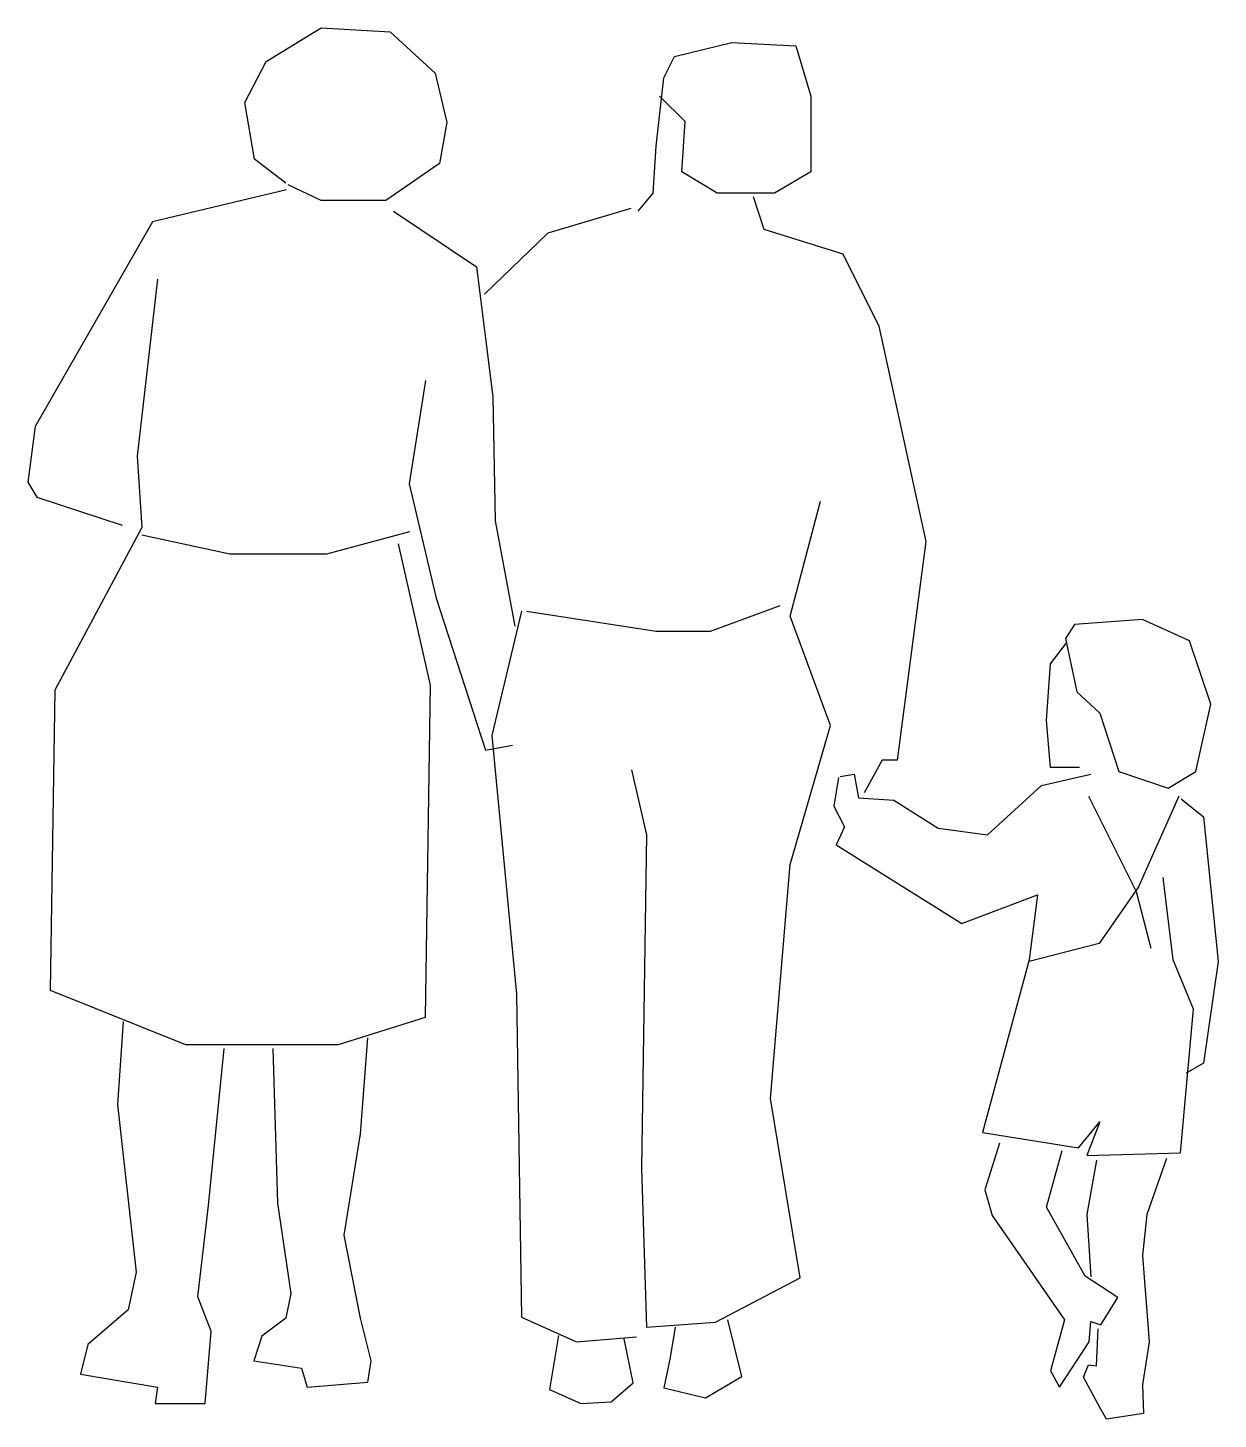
# Model space of a CAD drawing. Extents: x 62489 to 63749, y 18369 to 19842.
import ezdxf

# ---------------------------------------------------------------- set-up
doc = ezdxf.new("R2010")
doc.units = 0
doc.header["$LTSCALE"] = 1270
doc.header["$MEASUREMENT"] = 0
doc.layers.get('0').update_dxf_attribs({"linetype": 'CONTINUOUS'})

msp = doc.modelspace()

# ---------------------------------------------------------------- linework, layer by layer
at = {"linetype": 'CONTINUOUS'}
for p, q in [((62740.9, 19806.7), (62799.2, 19842.4)), ((62799.2, 19842.4), (62872.3, 19838)), ((62872.3, 19838), (62920.1, 19794.5)), ((63173.3, 19811.9), (63234.2, 19826.7)), ((63234.2, 19826.7), (63302, 19823.2)), ((63162, 19789.3), (63173.3, 19811.9)), ((63302, 19823.2), (63317.7, 19770.2)), ((62718.3, 19763.2), (62740.9, 19806.7)), ((62920.1, 19794.5), (62932.3, 19742.3)), ((63154.1, 19717.1), (63162, 19789.3)), ((63184.6, 19743.2), (63157.6, 19770.2)), ((63317.7, 19770.2), (63317.7, 19690.1)), ((62728.7, 19703.2), (62718.3, 19763.2)), ((62932.3, 19742.3), (62924.5, 19698.8)), ((63181.1, 19690.1), (63184.6, 19743.2)), ((63150.7, 19667.5), (63154.1, 19717.1)), ((62761.8, 19678), (62728.7, 19703.2)), ((62924.5, 19698.8), (62867.9, 19659.7)), ((63218.5, 19667.5), (63181.1, 19690.1)), ((63317.7, 19690.1), (63279.4, 19667.5)), ((62762.6, 19671), (62620.8, 19637.1)), ((62799.2, 19659.7), (62764.4, 19676.2)), ((63135, 19648.4), (63150.7, 19667.5)), ((63279.4, 19667.5), (63218.5, 19667.5)), ((63256.8, 19664), (63268.1, 19629.2)), ((62867.9, 19659.7), (62799.2, 19659.7)), ((63127.2, 19651), (63039.3, 19624.9)), ((62620.8, 19637.1), (62496.4, 19420.4)), ((62875.7, 19648.4), (62963.6, 19589.2)), ((63039.3, 19624.9), (62972.3, 19560.5)), ((63268.1, 19629.2), (63351.6, 19603.1)), ((63351.6, 19603.1), (63389.9, 19526.6)), ((62626.1, 19576.2), (62604.3, 19389.1)), ((62963.6, 19589.2), (62981, 19451.8)), ((63389.9, 19526.6), (63439.5, 19298.6)), ((62909.7, 19469.2), (62892.3, 19359.5)), ((62981, 19451.8), (62983.6, 19320.4)), ((62496.4, 19420.4), (62488.6, 19361.3)), ((62604.3, 19389.1), (62609.5, 19313.4)), ((62488.6, 19361.3), (62498.2, 19345.6)), ((62892.3, 19359.5), (62921, 19238.6)), ((62498.2, 19345.6), (62588.6, 19316)), ((63296, 19219.5), (63328.1, 19341.3)), ((62609.5, 19313.4), (62517.3, 19141.2)), ((62983.6, 19320.4), (63004.5, 19209)), ((62609.5, 19305.6), (62702.6, 19285.6)), ((62805.3, 19285.6), (62893.1, 19309.1)), ((62914.9, 19146.4), (62881, 19296)), ((63439.5, 19298.6), (63409.1, 19067.2)), ((62702.6, 19285.6), (62805.3, 19285.6)), ((62921, 19238.6), (62973.2, 19077.7)), ((63011.5, 19224.7), (62980.1, 19093.3)), ((63016.7, 19224.7), (63154.1, 19203.8)), ((63211.6, 19203.8), (63285.5, 19230.8)), ((63338.6, 19103.8), (63296, 19219.5)), ((63597, 19210.8), (63587.4, 19196)), ((63669.2, 19216), (63597, 19210.8)), ((63718.8, 19193.4), (63669.2, 19216)), ((63154.1, 19203.8), (63211.6, 19203.8)), ((63587.4, 19196), (63599.6, 19139.4)), ((63741.4, 19126.4), (63718.8, 19193.4)), ((63571.7, 19169), (63589.1, 19191.6)), ((63567.4, 19109), (63571.7, 19169)), ((62517.3, 19141.2), (62512.1, 18823.6)), ((62909.7, 18794.9), (62914.9, 19146.4)), ((63599.6, 19139.4), (63623.9, 19116.8)), ((63725.7, 19055), (63741.4, 19126.4)), ((63296, 18956.7), (63338.6, 19103.8)), ((63571.7, 19059.4), (63567.4, 19109)), ((63623.9, 19116.8), (63644, 19055)), ((62980.1, 19093.3), (63006.2, 18819.3)), ((62973.2, 19077.7), (63001.9, 19082.9)), ((63393.4, 19067.2), (63374.3, 19032.4)), ((63409.1, 19067.2), (63393.4, 19067.2)), ((63128, 19056.8), (63143.7, 18988)), ((63347.3, 19048.9), (63342.1, 19018.5)), ((63349, 19049.8), (63363.8, 19052.4)), ((63363.8, 19052.4), (63368.2, 19027.2)), ((63562.2, 19040.2), (63614.4, 19052.4)), ((63602.2, 19059.4), (63571.7, 19059.4)), ((63644, 19055), (63696.2, 19037.6)), ((63696.2, 19037.6), (63725.7, 19055)), ((63504.8, 18988), (63562.2, 19040.2)), ((63342.1, 19018.5), (63353.4, 18996.7)), ((63368.2, 19027.2), (63405.6, 19024.6)), ((63405.6, 19024.6), (63452.6, 18995)), ((63611.8, 19028.9), (63662.2, 18928)), ((63707.5, 19028.9), (63664.8, 18933.2)), ((63710.1, 19026.3), (63733.6, 19007.2)), ((63733.6, 19007.2), (63749.2, 18854.1)), ((63143.7, 18988), (63138.5, 18634.8)), ((63353.4, 18996.7), (63344.7, 18977.6)), ((63452.6, 18995), (63504.8, 18988)), ((63344.7, 18977.6), (63477.8, 18894.1)), ((63275.1, 18708.8), (63296, 18956.7)), ((63701.4, 18855.8), (63690.9, 18942.8)), ((63664.8, 18933.2), (63623.1, 18873.2)), ((63662.2, 18928), (63677.9, 18868)), ((63477.8, 18894.1), (63557.8, 18924.5)), ((63557.8, 18924.5), (63549.1, 18855.8)), ((63623.1, 18873.2), (63549.1, 18854.1)), ((63549.1, 18855.8), (63499.5, 18673.1)), ((63723.1, 18803.6), (63701.4, 18855.8)), ((63749.2, 18854.1), (63733.6, 18746.2)), ((62512.1, 18823.6), (62655.6, 18766.2)), ((63006.2, 18819.3), (63011.5, 18477.4)), ((62817.5, 18766.2), (62909.7, 18794.9)), ((63709.2, 18651.4), (63723.1, 18803.6)), ((62589.5, 18790.6), (62583.4, 18702.7)), ((62655.6, 18766.2), (62817.5, 18766.2)), ((62840.9, 18671.4), (62848.8, 18773.2)), ((62680, 18595.7), (62696.5, 18761.8)), ((62747.9, 18761.8), (62753.1, 18598.3)), ((63733.6, 18746.2), (63715.3, 18735.7)), ((63306.4, 18519.1), (63275.1, 18708.8)), ((62583.4, 18702.7), (62603.4, 18525.2)), ((63601.3, 18656.6), (63623.9, 18684.4)), ((63623.9, 18684.4), (63610, 18648.7)), ((62823.5, 18564.4), (62840.9, 18671.4)), ((63499.5, 18673.1), (63601.3, 18656.6)), ((63517.8, 18661.8), (63502.1, 18612.2)), ((63567.4, 18593.9), (63583.9, 18654)), ((63610, 18648.7), (63709.2, 18651.4)), ((63138.5, 18634.8), (63143.7, 18466.9)), ((63620.5, 18643.5), (63610, 18586.1)), ((63694.4, 18645.3), (63673.5, 18586.1)), ((63502.1, 18612.2), (63510, 18585.2)), ((62668.7, 18499.1), (62680, 18595.7)), ((62753.1, 18598.3), (62767, 18502.6)), ((63608.3, 18520.9), (63567.4, 18593.9)), ((63510, 18585.2), (63586.5, 18474.7)), ((63610, 18586.1), (63614.4, 18520)), ((63673.5, 18586.1), (63669.2, 18542.6)), ((62840.9, 18476.5), (62823.5, 18564.4)), ((63669.2, 18542.6), (63676.1, 18451.3)), ((62603.4, 18525.2), (62594.7, 18485.2)), ((63216.8, 18472.1), (63306.4, 18519.1)), ((63643.1, 18498.2), (63608.3, 18520.9)), ((62767, 18502.6), (62761.8, 18476.5)), ((62594.7, 18485.2), (62552.1, 18448.6)), ((62682.6, 18462.6), (62668.7, 18499.1)), ((63624.8, 18469.5), (63643.1, 18498.2)), ((62761.8, 18476.5), (62736.5, 18457.3)), ((62852.3, 18431.2), (62840.9, 18476.5)), ((63011.5, 18477.4), (63069.8, 18451.3)), ((63143.7, 18466.9), (63216.8, 18472.1)), ((63244.6, 18414.7), (63229.8, 18474.7)), ((63586.5, 18474.7), (63571.7, 18420.8)), ((63612.6, 18451.3), (63614.4, 18473)), ((63614.4, 18473), (63624.8, 18469.5)), ((62676.5, 18386), (62682.6, 18462.6)), ((62736.5, 18457.3), (62727.8, 18431.2)), ((63050.6, 18458.2), (63041, 18400.8)), ((63069.8, 18451.3), (63133.3, 18456.5)), ((63174.2, 18466.9), (63168.9, 18434.7)), ((63620.5, 18426), (63622.2, 18465.2)), ((62552.1, 18448.6), (62544.3, 18417.3)), ((63129.8, 18407.8), (63120.2, 18454.7)), ((63581.3, 18403.4), (63612.6, 18451.3)), ((63676.1, 18451.3), (63669.2, 18406)), ((62727.8, 18431.2), (62778.3, 18423.4)), ((62848.8, 18408.6), (62852.3, 18431.2)), ((63168.9, 18434.7), (63162, 18402.5)), ((63606.5, 18413.8), (63611.8, 18426.9)), ((63611.8, 18426.9), (63620.5, 18426)), ((62544.3, 18417.3), (62626.1, 18403.4)), ((62778.3, 18423.4), (62784.4, 18403.4)), ((63206.3, 18392.1), (63244.6, 18414.7)), ((63571.7, 18420.8), (63581.3, 18403.4)), ((63623.9, 18381.7), (63606.5, 18413.8)), ((62626.1, 18403.4), (62623.4, 18386)), ((62784.4, 18403.4), (62848.8, 18408.6)), ((63041, 18400.8), (63074.1, 18386)), ((63106.3, 18387.7), (63129.8, 18407.8)), ((63162, 18402.5), (63206.3, 18392.1)), ((63669.2, 18406), (63670.1, 18375.6)), ((62623.4, 18386), (62676.5, 18386)), ((63074.1, 18386), (63106.3, 18387.7)), ((63630.9, 18369.5), (63623.9, 18381.7)), ((63670.1, 18375.6), (63630.9, 18369.5))]:
    msp.add_line(p, q, dxfattribs=at)

doc.saveas('drawing.dxf')
